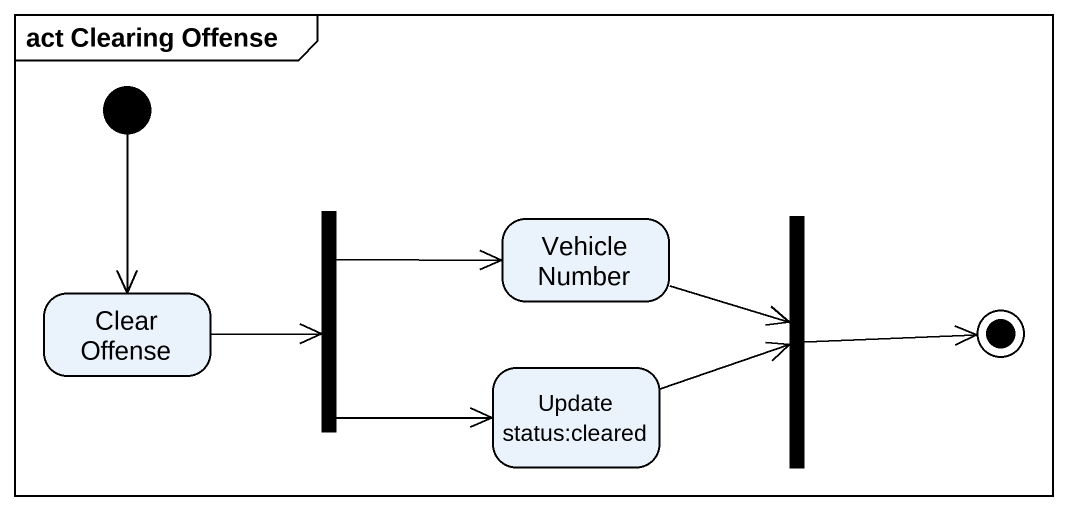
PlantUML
@startuml
mainframe act Clearing Offense
hide empty description
state fork1 <<fork>>
state "Vehicle Number" as Vehicle_Number
state fork2 <<join>>
state "Clear Offense" as Clear_Offense
state "Update status:cleared" as Update_status_cleared
[*] --> Clear_Offense
fork1 -right-> Vehicle_Number
fork1 -right-> Update_status_cleared
Vehicle_Number -right-> fork2
Clear_Offense -right-> fork1
Update_status_cleared -right-> fork2
fork2 -right-> [*]
@enduml
